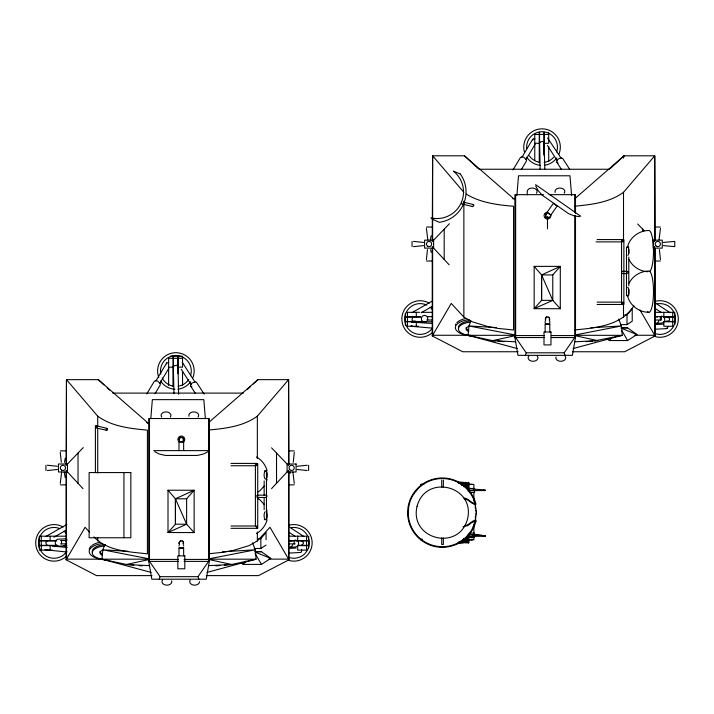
<?xml version="1.0" encoding="UTF-8"?>
<svg xmlns="http://www.w3.org/2000/svg" width="714" height="714" viewBox="0 0 714 714"><rect width="100%" height="100%" fill="white"/><g stroke="black" fill="none" stroke-linecap="round" stroke-linejoin="round"><path stroke-width="1.07" d="M473.364 536.294L473.373 534.857L474.042 534.92M473.766 490.563L473.766 489.117M60.262 483.423L61.645 472.008M294.284 452.328L293.24 462.342M426.419 259.566L427.472 249.561M660.441 228.48L659.058 239.886M166.567 363.917L166.621 362.962L168.7 362.614M532.724 140.06L533.59 138.605L534.857 138.757M150.841 418.226L152.359 399.644L203.829 399.644L205.346 418.226M516.9 195.466L518.507 175.787L569.986 175.787L571.593 195.466M151.091 572.405L101.968 559.187L102.789 549.807L104.735 544.871M464.609 499.077C469.08 499.282 471.374 504.468 475.872 504.459L475.694 503.245A34.683 34.683 0 0 0 422.081 484.467A34.683 34.683 0 0 0 422.742 541.274A34.683 34.683 0 0 0 475.908 521.256L476.033 520.22L475.131 520.22L474.926 521.256L471.633 522.639L467.929 525.531L462.958 526.789M65.233 458.085L64.51 462.342M431.194 235.656L430.328 239.886M209.345 561.391L206.248 579.206L151.832 579.206L148.726 561.391L148.726 418.52L209.345 418.52L209.345 561.391L184.051 561.391M575.502 215.744L575.502 337.543L572.396 355.349L517.989 355.349L514.883 337.543L514.883 194.663L543.524 194.663M290.045 473.418L290.375 472.008M463.564 202.83L462.949 204.017M475.899 514.214L476.399 512.215L475.122 503.415A34.093 34.093 0 0 0 417.904 488.831L416.628 490.536A30.015 30.015 0 0 0 408.47 510.947L408.221 513.063A34.093 34.093 0 0 0 472.043 529.315L475.346 521.05L476.399 512.215L475.854 510.278M667.938 326.932L666.965 328.592L654.925 329.252M266.554 481.174L267.09 479.371M267.09 519.881C265.563 525.62 261.654 530.591 256.504 533.519M623.384 157.865L624.045 155.804L654.747 155.804L655.131 240.413M179.446 440.833L179.446 438.101L180.606 437.263L183.203 438.101L183.203 440.833L183.65 439.467M184.141 441.52L184.81 439.467L184.141 437.423L182.4 436.156L180.249 436.156L178.509 437.423L177.84 439.467L178.509 441.52M183.65 542.926L183.203 544.291L183.203 541.56L180.606 540.721L179 542.926L179.446 544.291L179 542.926L180.606 540.721M550.967 215.61L550.298 217.663L548.557 218.93L546.406 218.93L544.657 217.663L543.997 215.61L544.657 213.566L546.406 212.299M545.603 320.434L545.603 317.712L546.763 316.864L549.361 317.712L549.361 320.443L549.807 319.078M179 439.467L180.606 437.263M545.157 319.078L546.763 316.873M623.331 157.892L624.036 155.804L574.779 198.742M159.195 579.206L160.061 576.662L149.485 561.391L149.485 418.52M525.352 355.349L526.218 352.805L515.642 337.543L515.642 194.663M461.69 202.678L461.619 204.043M463.752 203.463L462.886 204.525M470.883 321.014L468.946 325.95L468.125 335.33L517.248 348.548M475.899 521.256L474.926 521.256M257.335 465.519L257.593 464.939M257.593 527.521L256.504 528.101L256.504 526.218L256.924 525.995L256.924 528.324M622.662 302.361L622.403 303.664L623.081 304.467L623.75 302.941M152.02 575.609L96.551 575.609L66.09 559.794L85.091 527.289L89.545 532.1M518.177 351.752L462.708 351.752L432.238 335.937L451.248 303.432L463.868 317.07L472.07 321.719L488.153 326.646L497.899 328.395L513.562 329.984L513.562 206.275C497.337 204.918 480.326 202.749 466.188 194.056M146.825 393.807L154.233 381.428L155.456 380.678L157.348 380.901L160.293 383.57L160.213 384.998L155.09 393.575M155.795 381.071L166.621 362.962M159.784 383.454L168.897 368.201M512.982 169.95L520.39 157.571L521.613 156.821L523.505 157.044L526.45 159.713L526.37 161.141L521.247 169.718M521.952 157.214L532.769 139.105M525.941 159.597L535.054 144.353M629.061 283.235C632.631 275.809 640.699 271.106 648.847 270.999A20.661 4.65 90 0 1 653.462 294.355A20.661 4.65 90 0 1 647.643 311.616M65.831 541.257L66.929 539.463M292.74 544.728L291.624 546.549L289.679 547.352L295.542 546.951L297.488 546.156L298.604 544.336L298.461 542.185L297.113 540.534L295.069 539.998M658.897 320.872L657.781 322.692L655.827 323.496L661.691 323.103L663.645 322.3L664.761 320.479L664.618 318.328L663.27 316.677L661.226 316.141M255.487 495.944L255.871 495.364M257.12 497.239L257.12 495.364M198.876 579.206L198.01 576.662L208.586 561.391L208.586 418.52M565.033 355.349L564.167 352.805L574.743 337.543L574.743 215.744M621.483 272.088L622.563 271.284L626.446 271.284M254.175 548.486L260.851 548.486L260.851 538.704L266.063 532.367L266.063 539.784M627.008 324.629L627.008 314.847L632.22 308.51L632.22 321.22L627.008 324.629L620.332 324.629M241.439 563.069L243.188 564.408L245.902 561.222M606.721 338.543L609.345 340.551L612.059 337.365M208.684 430.051C225.41 428.454 243.42 426.392 257.352 416.164L288.59 379.652L288.983 464.261M574.841 206.194C591.567 204.597 609.577 202.535 623.509 192.307L654.747 155.804L654.747 240.52M186.613 498.8L194.137 490.232L168.004 490.232L168.004 532.519L194.137 532.59L194.137 490.232L175.421 498.8L175.439 524.21L168.004 532.519L186.613 524.21L186.613 498.8L175.421 498.8L168.004 490.232M552.77 274.944L560.294 266.376L534.161 266.376L534.161 308.671L560.294 308.734L560.294 266.376L541.578 274.944L541.596 300.353L534.161 308.671L552.77 300.353L552.77 274.944L541.578 274.944L552.77 300.353L560.294 308.734M264.162 486.064L260.074 490.589L257.397 492.401M288.572 470.356L271.534 488.671M653.248 248.133L653.248 240.154L662.253 240.154L662.253 248.133L653.248 248.133L654.729 246.5M96.792 427.864L97.407 426.677L96.774 425.705L95.756 426.285L96.229 427.963M106.118 428.784L107.591 428.534L107.154 430.363L97.265 428.213M208.684 553.761L223.321 552.252L233.067 550.503L249.15 545.576L257.352 540.926L269.972 527.289L288.983 559.794L258.513 575.609L206.373 575.609M574.841 329.913C596.029 327.851 621.251 325.807 633.898 305.842M65.974 465.564L83.252 447.589M432.131 241.707L449.409 223.732M173.966 393.307L173.332 366.032L176.358 365.265L177.973 365.925L178.634 394.289M540.123 169.45L539.489 142.175L542.515 141.408L544.13 142.068L544.764 169.343M247.437 389.362L250.65 386.381M253.059 384.132L257.888 379.652L288.59 379.652L288.59 464.377M610.372 168.495L624.036 155.804M208.622 422.599L257.888 379.652M208.042 451.667L203.517 453.988L197.439 455.443L165.282 455.443L159.204 453.988L154.679 451.667M260.851 548.486L266.063 545.077M243.188 564.408L261.485 564.408L270.749 558.375L261.485 551.708L255.112 551.672M609.345 340.551L627.642 340.551L636.906 334.527L627.642 327.86L621.26 327.815M411.335 322.094L432.363 323.469M411.005 325.843L412.165 325.941M475.72 503.415C470.928 503.593 468.527 497.979 463.788 498.033M412.121 312.562L432.059 301.156M421.082 312.794L432.47 306.27M66.857 524.469L45.964 536.419L46.678 536.526M53.969 537.196L66.313 530.127M655.131 248.186L655.131 335.937L624.67 351.752L572.53 351.752M301.326 545.407L303.37 543.657L303.272 542.221L301.013 540.766M413.87 316.909L412.63 317.4L411.96 320.033L412.781 321.157L415.307 321.05M426.544 321.523L424.678 322.273L422.759 321.684L421.51 319.988L421.421 317.837L422.518 316.052L424.384 315.302L426.312 315.891M47.713 540.766L45.741 542.453L46.633 545.014L47.909 545.407M573.137 348.548L622.26 335.33L621.439 325.95L618.717 319.042M206.98 572.405L256.103 559.187L255.282 549.807L252.569 542.89M475.131 520.22C471.178 520.997 469.107 525.334 464.966 525.602M514.794 335.767L492.606 340.632L468.125 335.33L514.687 335.303M148.637 559.624L126.449 564.479L101.968 559.187L66.473 559.124L66.473 471.061M423.527 245.616L413.522 246.669M663.333 242.421L674.784 241.412L674.784 246.633L663.333 245.616M57.379 469.473L47.365 470.526M297.176 466.278L307.19 465.233M549.361 324.21L549.807 324.12L549.807 331.992M183.203 442.002L183.65 441.912L183.65 450.525M183.203 548.066L183.65 547.977L183.65 555.849M575.6 334.884L621.439 325.95L590.915 327.788M208.354 558.946L255.282 549.807L222.581 551.77M472.73 204.436L473.926 205.32L472.748 206.605L463.422 204.356M586.194 341.64L592.513 341.087M594.619 340.908L622.26 335.33L575.636 335.303M215.824 565.863L220.037 565.497M224.25 565.131L231.631 564.479L256.103 559.187L208.372 559.16M303.147 536.553L303.861 536.5L288.545 526.45M654.667 324.611L663.431 324.129M288.51 548.468L296.176 548.049M288.768 553.1L300.817 552.449L301.442 551.967L301.71 549.352M574.77 341.81L597.779 340.632L575.538 335.767M208.613 565.666L231.631 564.479L208.318 559.392M66.679 538.811L58.227 539.159L56.361 539.909L55.273 541.694L55.362 543.845L56.602 545.541L58.521 546.121L66.973 545.773M579.429 216.645L574.395 215.94L568.576 213.656L542.229 195.199L538.088 190.522L535.714 186.033M539.266 134.437L534.768 134.437L534.768 160.525M539.561 134.437L544.059 134.437M544.202 134.437L548.709 134.437M534.768 143.291L539.266 143.291M544.202 143.291L548.709 143.291L548.709 132.331M513.714 198.742L464.457 155.804L432.63 155.804L432.238 240.413M478.924 169.245L609.569 169.245M549.093 194.663L575.502 194.663L575.502 213.522M512.768 198.742L515.526 198.742M426.454 227.034L431.675 227.034M655.184 227.034L660.405 227.034M597.136 239.565L623.081 239.565L623.75 241.082M596.056 241.885L621.992 241.885M628.802 247.106L626.49 247.106L626.49 271.409M426.454 261.012L431.675 261.012M655.184 261.012L660.405 261.012M626.446 273.605L622.563 273.605L621.483 272.802M628.802 295.703L626.49 295.703L626.49 273.614M552.77 300.353L541.596 300.353L541.596 274.944L534.161 266.376M597.136 302.138L621.992 302.138M597.136 304.467L623.875 304.467L623.875 239.708L621.555 239.708L621.555 304.467M419.537 312.33L407.453 312.33L407.453 316.837M421.688 312.33L432.461 312.33M655.238 312.33L674.81 312.33M624.786 314.847L627.008 314.847M426.677 316.677L432.514 316.677M654.89 316.677L661.423 316.677L661.423 320.015L654.89 320.015M420.617 316.837L405.347 316.837L405.347 313.232M420.617 316.98L405.347 316.98L405.347 321.478L422.768 321.478M663.85 316.98L674.81 316.98L674.81 321.478L665.725 321.478M426.677 320.015L432.514 320.015M432.461 321.773L405.347 321.773L405.347 325.37M418.458 326.271L407.453 326.271L407.453 321.773M621.18 327.86L627.642 327.86M470.392 335.268L432.63 335.268L432.63 248.32M634.755 335.268L654.747 335.268L654.747 248.32M514.883 335.571L544.63 335.571M551.324 335.571L575.502 335.571M514.883 337.543L544.63 337.543M551.324 337.543L575.502 337.543M526.218 352.805L564.167 352.805M170.414 356.188L173.109 356.188L173.109 386.533M181.651 356.188L178.054 356.188L178.054 373.609M173.109 358.294L168.611 358.294L168.611 385.453M173.404 358.294L177.902 358.294M178.054 358.294L182.552 358.294M168.611 367.148L173.109 367.148M178.054 367.148L182.552 367.148L182.552 356.188M147.557 423.402L147.557 422.599L98.3 379.652L66.473 379.652L66.09 464.261M112.767 393.102L243.412 393.102M146.611 422.599L149.369 422.599M97.604 425.812L95.399 425.812L95.399 472.57M153.769 450.623L208.943 450.623M60.297 450.891L65.527 450.891M289.027 450.891L294.248 450.891M230.979 463.413L256.924 463.413L257.593 464.216M255.398 463.564L257.727 463.564L257.727 528.324L230.979 528.324M230.979 465.742L255.844 465.742M264.314 470.963L266.465 470.963L266.465 519.56L264.314 519.56M421.162 484.279L423.848 484.279M469.036 484.279L472.347 484.279M423.357 484.44L420.555 484.44L420.573 486.448M468.339 484.44L473.882 484.44L473.882 488.456M60.297 484.868L65.527 484.868M289.027 484.868L294.248 484.868M421.171 485.047L421.796 485.047M468.366 488.456L474.569 488.456L474.569 492.517L469.401 492.517M468.527 490.563L485.44 490.563L485.413 489.956L468.545 488.742M470.615 492.321L473.882 492.321L473.882 500.916M257.558 495.141L266.09 495.141L267.098 495.944L266.09 497.462L257.558 497.462M194.137 532.59L186.613 524.21L175.439 524.21L175.439 498.8M230.979 525.995L255.844 525.995M469.401 533.099L474.569 533.099L474.569 537.16L468.366 537.16M39.19 536.187L66.304 536.187M289.081 536.187L306.547 536.187L306.547 540.685M468.322 536.294L485.431 536.294L485.404 535.696L468.679 534.491M468.438 536.964L473.882 536.964L473.882 539.73L468.339 539.73M258.629 538.704L260.851 538.704M420.555 539.73L422.429 539.73M422.429 539.891L421.653 539.891L421.662 539.124M468.429 539.891L472.838 539.891L472.838 539.124M60.52 540.534L66.813 540.534M288.572 540.534L295.266 540.534M56.611 540.685L39.19 540.685L39.19 537.089M289.081 540.685L293.383 540.685M295.542 540.685L308.653 540.685L308.653 536.187M56.611 540.837L39.19 540.837L39.19 545.335L57.691 545.335M289.081 540.837L293.383 540.837M295.542 540.837L308.653 540.837L308.653 545.335L297.693 545.335M60.52 543.872L66.813 543.872M288.733 543.872L295.266 543.872M64.153 545.335L66.304 545.335M57.691 545.63L39.19 545.63L39.19 548.325M64.153 545.63L66.304 545.63M39.19 550.128L52.3 550.128M255.032 551.708L261.485 551.708M101.968 559.187L148.53 559.16M268.598 559.124L288.59 559.124L288.59 471.061M148.726 559.419L178.482 559.419M184.051 559.419L209.345 559.419M148.726 561.391L178.482 561.391M160.061 576.662L198.01 576.662M413.522 241.377L423.527 242.421M47.365 465.233L57.379 466.278M307.19 470.526L297.176 469.473M485.315 536.294L485.297 535.696L481.263 535.438M485.297 535.696L482.093 535.509M485.404 535.696L480.906 535.429M515.615 341.81L492.606 340.632L495.766 340.908M149.458 565.666L126.449 564.479L133.821 565.131M496.194 327.592L468.946 325.95L514.723 334.884M127.86 551.315L102.789 549.807L148.566 558.732M481.495 535.438L478.675 535.25M479.951 535.339L481.2 535.429M468.339 534.483L479.264 535.295M477.122 535.161L473.534 534.857M474.248 534.92L478.291 535.223M411.55 326.334L431.961 328.092M497.872 341.087L504.191 341.64M52.238 546.121L67.277 547.415M66.884 552.047L44.857 549.7M139.087 565.586L142.247 565.863M647.91 271.713C640.083 271.427 632.488 266.67 629.061 259.575M648.847 312.321C638.976 312.304 629.329 305.137 627.419 295.284A4.186 0.937 -90 0 0 628.82 292.204A4.186 0.937 -90 0 0 627.642 287.617M545.603 324.21L545.157 324.12L545.157 331.992M179.446 442.002L179 441.912L179 450.525M179.446 548.066L179 547.977L179 555.849M463.689 202.205L473.016 204.454M97.541 426.062L106.859 428.311M667.171 316.909L669.429 318.373L669.527 319.801L668.777 321.014L666.117 321.193M655.363 316.534L657.407 317.07M289.206 540.391L291.25 540.926M621.18 328.208L636.906 334.527M255.032 552.056L270.749 558.375M547.522 212.477L547.102 212.29L553.279 203.472L557.09 206.141L550.913 214.959L547.102 212.29L550.913 214.959L550.601 214.628M547.602 138.007L561.195 158.285M569.727 169.379L562.757 158.553L561.543 157.901L559.678 158.222L557.866 159.392L556.804 160.962L556.893 162.328L558.107 162.979M204.15 394.137L196.6 382.409L195.386 381.758L191.709 383.248L190.647 384.81L190.736 386.185L191.95 386.836M666.287 328.181L666.965 328.592M654.693 302.593L670.018 312.643M654.854 308.252L661.164 312.393M288.697 532.109L295.007 536.241M256.504 457.005C261.654 459.932 265.563 464.903 267.09 470.642M257.397 498.113L260.074 499.934L264.162 504.459M93.998 536.91C107.359 551.244 129.18 551.726 147.405 553.841L147.405 430.131C130.35 428.561 111.937 426.579 97.711 416.164L66.473 379.652L66.473 464.377M535.571 184.649L580.768 216.297M548.2 316.873L549.361 317.712M182.043 437.263L183.203 438.11M182.043 540.721L183.203 541.569M472.284 206.266L472.748 206.605M106.136 430.123L106.591 430.462M411.951 321.702L412.487 322.201M539.489 142.175L539.945 142.595M173.332 366.032L173.788 366.452M464.457 155.804L478.121 168.495M98.3 379.652L103.923 384.882M107.145 387.872L109.554 390.112M637.691 223.982L644.189 230.729M271.534 447.839L288.572 465.564M653.248 240.154L654.729 241.707M449.168 264.814L432.131 246.5M83.011 488.671L65.974 470.356M463.868 192.307L432.63 155.804L432.63 240.52M255.487 496.658L255.871 497.239M547.406 145.469L557.286 160.802M556.893 162.328L561.543 169.548M182.257 362.301L195.038 382.142M181.258 369.325L191.138 384.659M190.736 386.185L195.386 393.405M639.958 309.983L655.131 335.937M621.796 330.537L627.642 340.551M255.112 553.484L261.485 564.408M622.662 241.662L622.403 240.359L623.081 239.565L623.081 241.885M257.335 526.218L257.593 526.798M175.421 498.8L186.613 524.21M474.792 503.415L474.962 504.459M266.554 509.35L267.09 511.153M427.802 239.886L426.419 228.48M292.901 472.008L294.284 483.423M64.18 472.008L65.233 477.675M659.388 249.561L660.441 259.566M430.667 249.561L431.194 252.39M61.315 462.342L60.262 452.328M548.406 138.445L548.468 139.355M483.797 489.84L483.824 490.563M483.797 535.58L483.824 536.294M483.699 535.58L483.717 536.294M475.274 504.459L475.319 508.663M475.399 516.017L475.444 520.22M674.81 313.232L674.81 316.837L663.85 316.837L663.85 312.33M674.81 324.468L674.81 321.773L663.85 321.773L663.85 326.271L672.704 326.271L672.704 321.773M672.704 312.33L672.704 316.837M672.704 316.98L672.704 321.478M660.361 316.677L660.361 320.015M642.671 229.167L642.671 231.327M628.802 249.32L628.802 253.738M628.802 257.049L628.802 285.761M628.802 289.072L628.802 294.596M623.509 192.307L623.509 240.207M623.509 303.7L623.509 317.07M623.081 302.138L623.081 304.467M574.743 194.663L574.743 212.415M549.807 321.05L549.807 322.817M548.709 146.522L548.709 161.596M547.477 216.574L547.477 228.828M545.157 321.05L545.157 322.817M544.202 132.331L544.202 155.134M544.059 132.331L544.059 155.134M539.561 132.331L539.561 162.676M539.266 132.331L539.266 162.676M527.244 194.797L527.244 191.522A4.936 3.49 0 0 1 533.456 188.148A4.936 3.49 0 0 1 536.455 193.271M473.882 524.504L473.882 533.099M473.819 499.595L473.819 500.746M473.819 524.424L473.819 525.575M471.722 539.124L471.722 539.891M469.062 482.825L469.062 491.446M468.937 533.67L468.937 542.836M468.33 482.2L468.33 491.393M468.197 534.563L468.197 543.461M467.777 482.914L467.777 489.376M467.625 483.208L467.625 488.894M467.625 536.25L467.643 542.747M466.581 482.378L466.581 486.877M466.581 536.339L466.581 543.006M465.769 483.066L465.769 487.144M465.769 538.008L465.769 542.328M465.233 482.28L465.233 486.832M465.233 538.294L465.233 543.113M464.234 482.941L464.234 485.538M464.234 539.65L464.234 542.444M463.868 201.214L463.868 317.07M463.797 482.173L463.797 486.787M463.797 538.338L463.797 543.22M462.922 482.842L462.922 485.475M462.922 539.713L462.922 542.551M462.377 482.057L462.377 484.984M462.377 540.177L462.377 543.327M461.655 482.744L461.655 485.413M461.655 541.123L461.655 542.649M461.208 481.968L461.208 483.476M461.208 541.73L461.208 543.416M460.441 482.655L460.441 484.03M460.441 541.194L460.441 542.738M460.093 481.888L460.093 483.414M460.093 541.792L460.093 543.506M459.236 482.557L459.236 483.128M459.236 542.265L459.236 542.836M458.816 481.789L458.816 483.521M458.816 541.872L458.816 543.604M457.594 481.7L457.594 482.334M457.594 543.059L457.594 543.693M444.188 229.167L444.188 259.477M443.367 480.058L443.367 487.332M443.367 537.937L443.367 544.461L441.716 544.461L441.716 537.937M441.716 480.058L441.716 487.332M432.238 248.186L432.238 335.937M427.668 316.677L427.668 320.015M422.286 539.124L422.286 539.891M416.307 312.33L416.307 316.837M416.307 321.773L416.307 326.271M412.076 241.412L412.076 246.633M407.453 316.98L407.453 321.478M308.627 465.269L308.627 470.49M308.653 548.325L308.653 545.63L297.693 545.63L297.693 550.128L306.547 550.128L306.547 545.63M306.547 540.837L306.547 545.335M297.693 536.187L297.693 540.685M294.213 540.534L294.213 543.872M288.983 472.043L288.983 559.794M276.523 453.024L276.523 483.333M264.153 480.906L264.153 495.257M264.153 497.471L264.153 509.617M257.352 416.164L257.352 458.495M257.352 532.01L257.352 540.926M255.398 464.662L255.398 526.129M183.65 545.451L183.65 546.049M182.552 371.458L182.552 385.453M179 545.451L179 546.049M177.902 373.609L177.902 356.188L173.404 356.188L173.404 386.533M123.941 472.57L123.941 537.767M97.711 416.164L97.711 426.187M97.711 428.418L97.711 472.971M97.711 537.58L97.711 540.926M78.031 453.024L78.031 483.333M66.09 472.043L66.09 559.794M61.52 540.534L61.52 543.872M50.15 536.187L50.15 540.685M50.15 545.63L50.15 550.128M45.919 465.269L45.919 470.49M41.296 536.187L41.296 540.685M41.296 540.837L41.296 545.335M41.296 545.63L41.296 550.128M627.892 255.335A4.186 0.937 -90 0 0 628.793 250.07A4.186 0.937 -90 0 0 627.419 247.526C629.329 237.673 638.976 230.515 648.847 230.488A20.661 4.65 90 0 1 653.462 248.454A20.661 4.65 90 0 1 650.052 271.106M565.06 356.072A4.936 3.49 0 0 1 561.427 361.275A4.936 3.49 0 0 1 556.019 356.911M537.33 356.072A4.936 3.49 0 0 1 533.055 361.302A4.936 3.49 0 0 1 528.771 356.072M470.437 335.723A15.681 6.997 0 0 1 458.406 328.877A15.681 6.997 0 0 1 470.615 322.094M458.602 328.726A15.681 6.997 0 0 1 470.615 320.8M471.258 335.883A18.734 8.354 0 0 1 455.389 328.101A18.734 8.354 0 0 1 469.152 319.56M468.759 331.573A7.988 3.561 0 0 1 469.714 325.941M455.371 325.539A18.734 8.354 0 0 1 455.818 324.094M456.808 322.71A18.734 8.354 0 0 1 465.492 318.506M468.759 330.145A7.988 3.561 0 0 1 466.108 327.69M657.166 303.861A15.413 15.413 0 0 1 675.382 320.167A15.413 15.413 0 0 1 654.908 333.536M655.282 301.335A18.287 18.287 0 0 1 678.273 319.952A18.287 18.287 0 0 1 653.462 336.071M431.827 329.038A15.413 15.413 0 0 1 411.157 331.519A15.413 15.413 0 0 1 406.891 311.143A15.413 15.413 0 0 1 426.82 305.11M430.185 307.315A15.413 15.413 0 0 1 432.273 309.501M432.381 332.59A18.287 18.287 0 0 1 407.908 332.59A18.287 18.287 0 0 1 405.347 308.252A18.287 18.287 0 0 1 429.284 303.164M526.673 148.289A15.413 15.413 0 0 1 543.889 131.831A15.413 15.413 0 0 1 556.679 151.93M553.725 157.169A15.413 15.413 0 0 1 544.202 162.381M539.186 162.274A15.413 15.413 0 0 1 529.315 155.822M524.371 151.859A18.287 18.287 0 0 1 543.479 128.895A18.287 18.287 0 0 1 558.741 154.572M556.831 157.874A18.287 18.287 0 0 1 544.898 165.193M540.132 165.318A18.287 18.287 0 0 1 526.7 157.08M555.144 192.423A4.936 3.49 0 0 1 560.552 188.059A4.936 3.49 0 0 1 564.185 193.271M266.152 511.474A4.186 1.633 -90 0 1 267.313 516.597A4.186 1.633 -90 0 1 265.305 519.56M264.912 519.14A4.186 1.633 -90 0 1 264.912 511.893M265.305 479.049A4.186 1.633 -90 0 1 264.394 472.606A4.186 1.633 -90 0 1 267.072 472.606A4.186 1.633 -90 0 1 266.152 479.049M106.306 559.74A15.681 6.997 0 0 1 92.276 553.189A15.681 6.997 0 0 1 104.458 545.951M92.445 552.574A15.681 6.997 0 0 1 105.467 544.568M106.074 559.794A18.734 8.354 0 0 1 89.312 552.395A18.734 8.354 0 0 1 102.048 543.541M102.602 555.43A7.988 3.561 0 0 1 103.557 549.798M89.223 549.396A18.734 8.354 0 0 1 89.661 547.95M90.089 547.245A18.734 8.354 0 0 1 91.347 545.898M92.168 545.273A18.734 8.354 0 0 1 99.344 542.363M102.602 554.002A7.988 3.561 0 0 1 99.96 551.547M171.663 580.768A4.936 3.49 0 0 1 166.255 585.132A4.936 3.49 0 0 1 162.622 579.92M291.009 527.708A15.413 15.413 0 0 1 309.224 544.023A15.413 15.413 0 0 1 288.751 557.393M289.125 525.192A18.287 18.287 0 0 1 312.143 542.854A18.287 18.287 0 0 1 289.125 560.517M66.884 551.288A15.413 15.413 0 0 1 46.419 556.277A15.413 15.413 0 0 1 40.1 536.178A15.413 15.413 0 0 1 59.744 528.565M64.028 531.162A15.413 15.413 0 0 1 66.714 534.161M66.92 555.787A18.287 18.287 0 0 1 42.233 556.866A18.287 18.287 0 0 1 39.011 532.367A18.287 18.287 0 0 1 63.127 527.021M160.802 374.145A15.413 15.413 0 0 1 176.733 355.599A15.413 15.413 0 0 1 190.522 375.787M188.782 379.411A15.413 15.413 0 0 1 178.045 386.238M173.029 386.131A15.413 15.413 0 0 1 162.132 377.938M158.811 377.536A18.287 18.287 0 0 1 176.367 352.698A18.287 18.287 0 0 1 192.593 378.42M190.683 381.731A18.287 18.287 0 0 1 177.795 389.175M174.93 389.246A18.287 18.287 0 0 1 160.543 380.937M199.563 581.669A4.936 3.49 0 0 1 193.351 585.043A4.936 3.49 0 0 1 190.352 579.92M188.987 416.28A4.936 3.49 0 0 1 194.395 411.916A4.936 3.49 0 0 1 198.028 417.128M161.748 417.128A4.936 3.49 0 0 1 166.023 411.889A4.936 3.49 0 0 1 170.298 417.128M417.074 506.208C409.077 539.257 458.754 551.913 467.536 519.06C475.542 486.011 425.856 473.355 417.074 506.208M545.701 214.298L545.746 217.029L546.924 217.85L549.512 216.958L548.361 217.824L545.755 217.02L545.701 214.298L546.853 213.432L545.701 214.298M256.504 463.636L256.255 464.939L256.924 465.742L256.924 463.413L256.504 463.636M626.749 271.507L626.339 272.802L628.088 273.382L628.088 271.507L626.749 271.507M545.603 324.031L545.157 324.12L549.807 324.12L545.603 324.031M179.446 441.823L179 441.912L183.65 441.912L179.446 441.823M179.446 547.888L179 547.977L183.65 547.977L179.446 547.888M433.612 240.154L424.607 240.154L424.607 248.133L433.612 248.133L433.612 240.154M550.967 331.992L543.997 331.992L543.997 344.916L550.967 344.916L550.967 331.992M67.455 464.002L58.459 464.002L58.459 471.99L67.455 471.99L67.455 464.002M296.096 464.002L287.09 464.002L287.09 471.99L296.096 471.99L296.096 464.002M130.849 472.57L89.125 472.57L89.125 537.767L130.849 537.767L130.849 472.57M184.81 555.849L177.84 555.849L177.84 568.772L184.81 568.772L184.81 555.849M460.325 174.002L453.426 171.155A26.552 26.552 0 0 1 430.899 217.841L432.461 219.198L439.244 222.313A30.693 30.693 0 0 0 460.325 174.002M655.943 245.875A2.615 2.615 0 0 0 660.316 244.697A2.615 2.615 0 0 0 657.121 241.502A2.615 2.615 0 0 0 655.943 245.875M427.757 246.285A2.615 2.615 0 0 0 431.675 244.018A2.615 2.615 0 0 0 427.757 241.76A2.615 2.615 0 0 0 427.757 246.285M61.6 470.142A2.615 2.615 0 0 0 65.527 467.875A2.615 2.615 0 0 0 61.6 465.617A2.615 2.615 0 0 0 61.6 470.142M289.795 469.723A2.615 2.615 0 0 0 294.159 468.554A2.615 2.615 0 0 0 290.964 465.358A2.615 2.615 0 0 0 289.795 469.723"/></g></svg>
